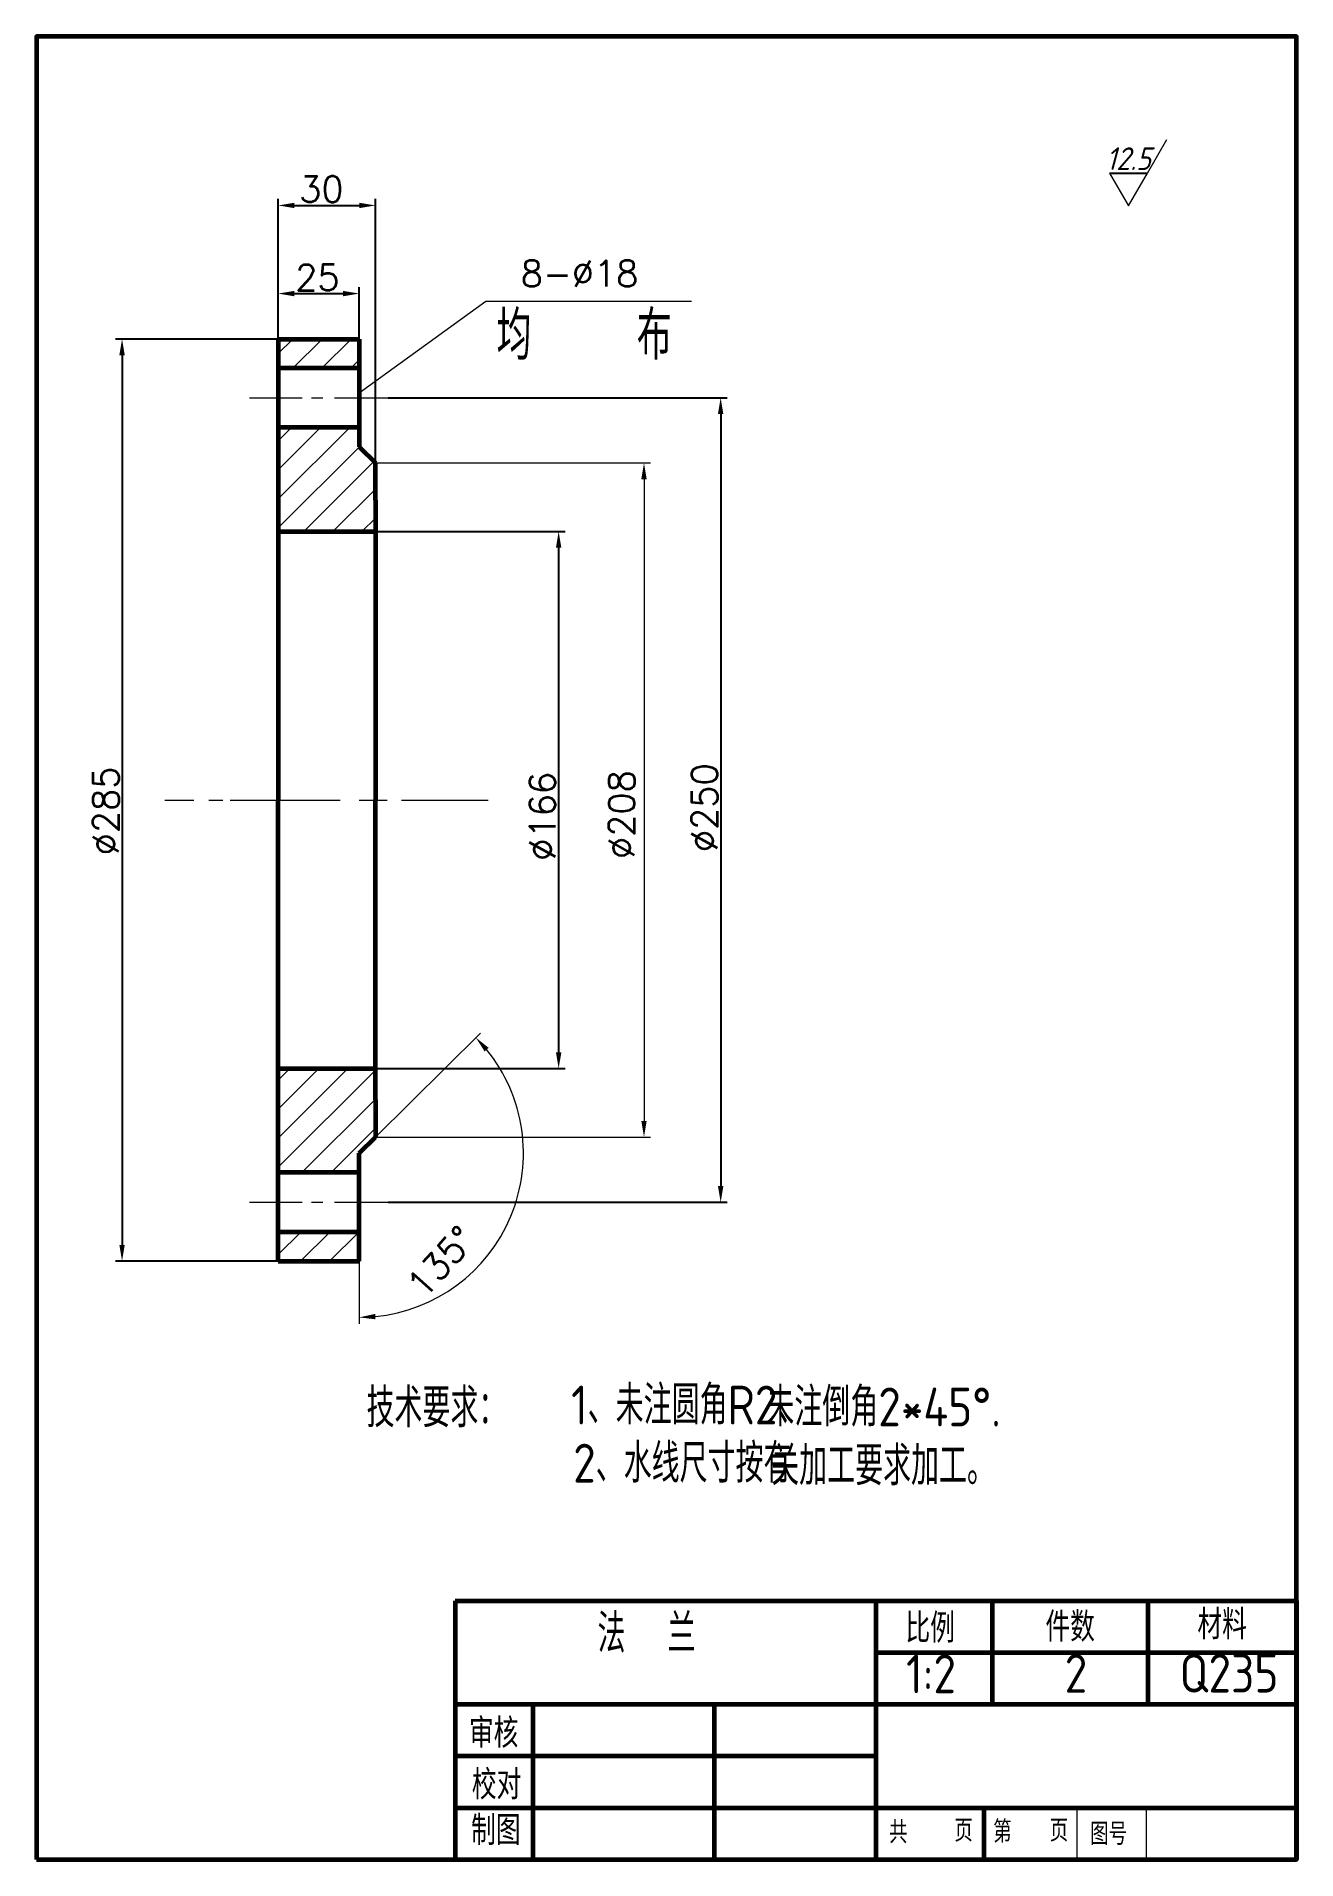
# Paper-space layout '法兰1' of a CAD drawing. Header units: millimetres. Extents: x 5 to 394, y 5 to 568.
import ezdxf
from ezdxf.enums import TextEntityAlignment as Align

# ---------------------------------------------------------------- set-up
doc = ezdxf.new("R2010")
doc.units = ezdxf.units.MM
doc.header["$PDMODE"] = 35
doc.header["$PDSIZE"] = -0.5
doc.linetypes.add('CENTERX2', pattern=[101.6, 63.5, -12.7, 12.7, -12.7])
for name, color, linetype, lineweight in [('中心线．点画线', 6, 'CENTERX2', 20), ('标注线', 250, 'Continuous', 25), ('粗实线', 250, 'Continuous', 60), ('细实线', 250, 'Continuous', 13), ('细实线０.18', 5, 'Continuous', 18)]:
    doc.layers.add(name, color=color, linetype=linetype, lineweight=lineweight)
doc.styles.get("Standard").update_dxf_attribs({"font": 'txt', "bigfont": 'gbcbig.shx'})
doc.styles.add('国标文字-5', font='gbenor.shx', dxfattribs={"height": 5, "bigfont": 'gbcbig.shx'})
doc.styles.add('数字与字母', font='isocp.shx', dxfattribs={"oblique": 15})
doc.styles.add('汉字', font='SIMFANG.TTF', dxfattribs={"width": 0.7})
doc.dimstyles.new('圆引出', dxfattribs={"dimtxt": 28, "dimasz": 15, "dimexe": 2, "dimexo": 0, "dimgap": 1, "dimtad": 1, "dimtoh": 1, "dimdec": 0, "dimtxsty": 'Standard', "dimcen": 2.5, "dimadec": 0, "dimazin": 0, "dimtfac": 1, "dimtdec": 0, "dimtofl": 0, "dimtmove": 0, "dimatfit": 2, "dimfxl": 1, "dimarcsym": 0})

# ---------------------------------------------------------------- blocks, each defined once
blk = doc.blocks.new('*D152')
at = {"layer": 'Defpoints', "color": 0}
for p in [(109.47, 415.41), (109.47, 249.41), (166.1, 249.41)]:
    blk.add_point(p, dxfattribs=at)
at = {"layer": '细实线０.18', "color": 0, "lineweight": -2}
for p, q in [((109.47, 415.41), (168.1, 415.41)), ((166.1, 410.41), (166.1, 254.41)), ((109.47, 249.41), (168.1, 249.41))]:
    blk.add_line(p, q, dxfattribs=at)
at = {"layer": '细实线０.18', "color": 0}
for points in [[(165.27, 410.41), (166.94, 410.41), (166.1, 415.41)], [(165.27, 254.41), (166.94, 254.41), (166.1, 249.41)]]:
    blk.add_solid(points, dxfattribs=at)
at = {"layer": '细实线０.18', "color": 0, "insert": (161.1, 327.39), "char_height": 8, "attachment_point": 5, "rotation": 90}
blk.add_mtext('%%C166', dxfattribs=at)
blk = doc.blocks.new('*D153')
at = {"layer": 'Defpoints', "color": 0}
for p in [(79.47, 474.91), (31.19, 189.91), (79.47, 189.91)]:
    blk.add_point(p, dxfattribs=at)
at = {"layer": '细实线０.18', "color": 0, "lineweight": -2}
for p, q in [((79.47, 474.91), (29.19, 474.91)), ((31.19, 469.91), (31.19, 194.91)), ((79.47, 189.91), (29.19, 189.91))]:
    blk.add_line(p, q, dxfattribs=at)
at = {"layer": '细实线０.18', "color": 0}
for points in [[(30.36, 469.91), (32.02, 469.91), (31.19, 474.91)], [(30.36, 194.91), (32.02, 194.91), (31.19, 189.91)]]:
    blk.add_solid(points, dxfattribs=at)
at = {"layer": '细实线０.18', "color": 0, "insert": (26.19, 329.06), "char_height": 8, "attachment_point": 5, "rotation": 90}
blk.add_mtext('%%C285', dxfattribs=at)
blk = doc.blocks.new('*D154')
at = {"layer": 'Defpoints', "color": 0}
for p in [(113.46, 456.73), (113.46, 208.09), (216.17, 208.09)]:
    blk.add_point(p, dxfattribs=at)
at = {"layer": '细实线０.18', "color": 0, "lineweight": -2}
for p, q in [((113.46, 456.73), (218.17, 456.73)), ((216.17, 451.73), (216.17, 213.09)), ((113.46, 208.09), (218.17, 208.09))]:
    blk.add_line(p, q, dxfattribs=at)
at = {"layer": '细实线０.18', "color": 0}
for points in [[(215.33, 451.73), (217, 451.73), (216.17, 456.73)], [(215.33, 213.09), (217, 213.09), (216.17, 208.09)]]:
    blk.add_solid(points, dxfattribs=at)
at = {"layer": '细实线０.18', "color": 0, "insert": (211.17, 330.05), "char_height": 8, "attachment_point": 5, "rotation": 90}
blk.add_mtext('%%C250', dxfattribs=at)
blk = doc.blocks.new('常用粗糙度')
at = {"layer": '标注线'}
blk.add_line((-2.86, 5.09), (2.94, 5.09), dxfattribs=at)
at = {"layer": '细实线'}
for q in [(5.94, 10.29), (2.94, 5.09)]:
    blk.add_line((2.94, 5.09), q, dxfattribs=at)
for points in [[(-2.94, 5.09), (0, 0), (2.94, 5.09)], [(-2.86, 5.09), (-2.92, 5.09)]]:
    blk.add_lwpolyline(points, dxfattribs=at)
at = {"layer": '标注线', "style": '数字与字母', "oblique": 15}
blk.add_attdef('A', text='', height=3, dxfattribs=at).set_placement((-0.43, 8.78), align=Align.TOP_CENTER)
blk = doc.blocks.new('常用 粗糙度')
at = {"layer": '细实线'}
blk.add_blockref('常用粗糙度', (0, 0), dxfattribs=at)
at = {"layer": '细实线', "style": '数字与字母', "oblique": 15}
blk.add_attdef('A', text='', height=3.5, dxfattribs=at).set_placement((0, 9.06), align=Align.TOP_CENTER)
blk = doc.blocks.new('*D155')
at = {"layer": 'Defpoints', "color": 0}
for p in [(104.47, 488.95), (79.47, 474.91), (104.47, 474.91)]:
    blk.add_point(p, dxfattribs=at)
at = {"layer": '细实线０.18', "color": 0, "lineweight": -2}
for p, q in [((79.47, 474.91), (79.47, 490.95)), ((104.47, 474.91), (104.47, 490.95)), ((84.47, 488.95), (99.47, 488.95))]:
    blk.add_line(p, q, dxfattribs=at)
at = {"layer": '细实线０.18', "color": 0}
for points in [[(84.47, 489.79), (84.47, 488.12), (79.47, 488.95)], [(99.47, 489.79), (99.47, 488.12), (104.47, 488.95)]]:
    blk.add_solid(points, dxfattribs=at)
at = {"layer": '细实线０.18', "color": 0, "insert": (91.57, 493.95), "char_height": 8, "attachment_point": 5}
blk.add_mtext('25', dxfattribs=at)
blk = doc.blocks.new('*D156')
at = {"layer": 'Defpoints', "color": 0}
for p in [(109.47, 516.2), (79.47, 474.91), (109.47, 436.59)]:
    blk.add_point(p, dxfattribs=at)
at = {"layer": '细实线０.18', "color": 0, "lineweight": -2}
for p, q in [((79.47, 474.91), (79.47, 518.2)), ((84.47, 516.2), (104.47, 516.2)), ((109.47, 436.59), (109.47, 518.2))]:
    blk.add_line(p, q, dxfattribs=at)
at = {"layer": '细实线０.18', "color": 0}
for points in [[(84.47, 517.03), (84.47, 515.37), (79.47, 516.2)], [(104.47, 517.03), (104.47, 515.37), (109.47, 516.2)]]:
    blk.add_solid(points, dxfattribs=at)
at = {"layer": '细实线０.18', "color": 0, "insert": (92.79, 521.2), "char_height": 8, "attachment_point": 5}
blk.add_mtext('30', dxfattribs=at)

psp = doc.layouts.new('法兰1')

# ---------------------------------------------------------------- hatches: boundary and pattern name
at = {"layer": '细实线０.18'}
h = psp.add_hatch(dxfattribs=at)
h.set_pattern_fill('ANSI31', color=256, scale=2, style=0)
h.set_pattern_definition([(45, (-39.9114, -26.1685), (-4.49013, 4.49013), [])])
h.paths.add_polyline_path([(104.47, 465.9), (104.47, 474.91), (79.47, 474.91), (79.47, 465.9)])
h.paths.add_polyline_path([(79.47, 415.41), (109.47, 415.41), (109.47, 425.1), (109.47, 436.59), (104.47, 441.55), (104.47, 447.55), (79.47, 447.55)])
h.paths.add_polyline_path([(79.47, 249.41), (79.47, 217.27), (104.47, 217.27), (104.47, 223.27), (109.47, 228.23), (109.47, 239.72), (109.47, 249.41)])
h.paths.add_polyline_path([(79.47, 198.91), (79.47, 189.91), (104.47, 189.91), (104.47, 198.91)])

# ---------------------------------------------------------------- linework, layer by layer
at = {"layer": '中心线．点画线'}
for p, q in [((70.58, 456.73), (86.85, 456.73)), ((89.7, 456.73), (93.21, 456.73)), ((96.82, 456.73), (113.46, 456.73)), ((44.37, 332.41), (53.35, 332.41)), ((57.98, 332.41), (62.32, 332.41)), ((64.64, 332.41), (98.63, 332.41)), ((104.47, 332.41), (113.09, 332.41)), ((117.59, 332.41), (144.3, 332.41)), ((70.58, 208.09), (86.85, 208.09)), ((89.7, 208.09), (93.21, 208.09)), ((96.82, 208.09), (113.46, 208.09))]:
    psp.add_line(p, q, dxfattribs=at)
at = {"layer": '粗实线'}
for p, q in [((79.47, 474.91), (104.47, 474.91)), ((79.47, 474.91), (79.47, 332.41)), ((104.47, 474.91), (104.47, 441.55)), ((104.47, 465.9), (79.47, 465.9)), ((104.47, 447.55), (79.47, 447.55)), ((104.47, 441.55), (109.47, 436.59)), ((109.47, 425.1), (109.47, 436.59)), ((109.47, 425.1), (109.47, 332.41)), ((79.47, 415.41), (109.47, 415.41)), ((79.47, 189.91), (79.47, 332.41)), ((109.47, 239.72), (109.47, 332.41)), ((79.47, 249.41), (109.47, 249.41)), ((109.47, 239.72), (109.47, 228.23)), ((104.47, 223.27), (109.47, 228.23)), ((104.47, 189.91), (104.47, 223.27)), ((104.47, 217.27), (79.47, 217.27)), ((104.47, 198.91), (79.47, 198.91)), ((79.47, 189.91), (104.47, 189.91)), ((134.12, 84.96), (394.12, 84.96)), ((134.12, 84.96), (134.12, 4.96)), ((264.12, 84.96), (264.12, 4.96)), ((300.05, 84.96), (300.05, 52.96)), ((348.12, 84.96), (348.12, 52.96)), ((394.12, 84.96), (394.12, 4.96)), ((264.12, 68.96), (394.12, 68.96)), ((134.12, 52.96), (394.12, 52.96)), ((158.12, 52.96), (158.12, 4.96)), ((214.12, 52.96), (214.12, 4.96)), ((134.12, 36.96), (264.12, 36.96)), ((134.12, 20.96), (394.12, 20.96)), ((297.54, 20.96), (297.54, 4.96)), ((134.12, 4.96), (394.12, 4.96))]:
    psp.add_line(p, q, dxfattribs=at)
psp.add_lwpolyline([(4.74, 4.96), (394.12, 4.96), (394.12, 568.42), (4.74, 568.42)], close=True, dxfattribs=at)
at = {"layer": '细实线０.18'}
for p, q in [((104.47, 458.23), (143.64, 486.63)), ((143.64, 486.63), (207.18, 486.63)), ((109.47, 436.59), (194.48, 436.59)), ((192.48, 431.59), (192.48, 233.23)), ((109.47, 228.23), (141.92, 260.41)), ((109.47, 228.23), (194.48, 228.23)), ((104.47, 189.91), (104.47, 170.52)), ((326.22, 20.96), (326.22, 4.96)), ((347.62, 20.96), (347.62, 4.96))]:
    psp.add_line(p, q, dxfattribs=at)
psp.add_arc((104.47, 223.27), 50.75, 275.6477, 39.1217, dxfattribs=at)
for points in [[(191.65, 431.59), (193.31, 431.59), (192.48, 436.59)], [(143.22, 254.73), (144.46, 255.84), (140.5, 259)], [(191.65, 233.23), (193.31, 233.23), (192.48, 228.23)], [(109.51, 171.93), (109.42, 173.6), (104.47, 172.52)]]:
    psp.add_solid(points, dxfattribs=at)

# ---------------------------------------------------------------- block references
at = {"layer": '细实线０.18', "xscale": 2, "yscale": 2, "zscale": 2}
psp.add_blockref('常用 粗糙度', (342.18, 516.03), dxfattribs=at).add_auto_attribs({'A': '12.5'})

# ---------------------------------------------------------------- texts
at = {"layer": '细实线０.18', "style": '国标文字-5'}
for s, p in [('       1、未注圆角R2、', (124.42, 139.44)), ('未注倒角2*45%%D.', (230.3, 138.84)), ('技术要求：', (106.73, 138.56)), ('       2、水线尺寸按有', (125.03, 121.47)), ('关加工要求加工。', (231.79, 120.65)), ('1:2', (273.47, 56.36)), ('2', (322.48, 56.5)), ('Q235', (357.97, 56.57))]:
    psp.add_text(s, height=12, dxfattribs=at).set_placement(p)
at = {"layer": '细实线０.18', "style": '汉字', "width": 0.7}
for s, height, p in [('比例', 8, (273.28, 72.82)), ('件数', 8, (316.54, 73.18)), ('材料', 8, (363.5, 73.92)), ('审核', 8, (138.38, 40.35)), ('校对', 8, (139.27, 24.43)), ('制图', 8, (139.07, 10.3)), ('共', 6, (268.21, 10.64)), ('页', 6, (288.39, 11.13)), ('第', 6, (300.37, 10.85)), ('页', 6, (317.85, 11.15)), ('图号', 6, (330.33, 10.12))]:
    psp.add_text(s, height=height, dxfattribs=at).set_placement(p)
at = {"layer": '细实线０.18', "insert": (172.56, 495.15), "char_height": 8, "attachment_point": 5}
psp.add_mtext('8-%%C18', dxfattribs=at)
at = {"layer": '细实线０.18', "attachment_point": 1, "style": '国标文字-5'}
for s, insert, char_height, width in [('均    布', (146.9, 483.55), 15, 132.7114), ('法  兰', (178.12, 80.86), 12, 60.2788)]:
    psp.add_mtext(s, dxfattribs=dict(at, insert=insert, char_height=char_height, width=width))
at = {"layer": '细实线０.18', "char_height": 8, "attachment_point": 5}
for s, insert, rotation in [('%%C208', (185.57, 327.93), 90), ('135°', (129.77, 189.76), 47.8273)]:
    psp.add_mtext(s, dxfattribs=dict(at, insert=insert, rotation=rotation))

# ---------------------------------------------------------------- dimensions: what is measured, and where the dimension line sits
at = {"layer": '细实线０.18'}
for base, p2, picture, middle in [((109.47, 516.2), (109.47, 436.59), '*D156', (92.79, 516.2)), ((104.47, 488.95), (104.47, 474.91), '*D155', (91.57, 488.95))]:
    dim = psp.add_linear_dim(base=base, p1=(79.47, 474.91), p2=p2, dimstyle='圆引出', override={"dimtxt": 8, "dimasz": 5}, dxfattribs=at)
    dim.commit()
    dim.dimension.update_dxf_attribs({"geometry": picture, "text_midpoint": middle, "dimtype": 160})
for base, p1, p2, text, picture, middle in [((31.19, 189.91), (79.47, 474.91), (79.47, 189.91), '%%C285', '*D153', (31.19, 329.06)), ((216.17, 208.09), (113.46, 456.73), (113.46, 208.09), '%%C250', '*D154', (216.17, 330.05)), ((166.1, 249.41), (109.47, 415.41), (109.47, 249.41), '%%C166', '*D152', (166.1, 327.39))]:
    dim = psp.add_linear_dim(base=base, p1=p1, p2=p2, angle=90, text=text, dimstyle='圆引出', override={"dimtxt": 8, "dimasz": 5}, dxfattribs=at)
    dim.commit()
    dim.dimension.update_dxf_attribs({"geometry": picture, "text_midpoint": middle, "dimtype": 160})

doc.saveas('drawing.dxf')
